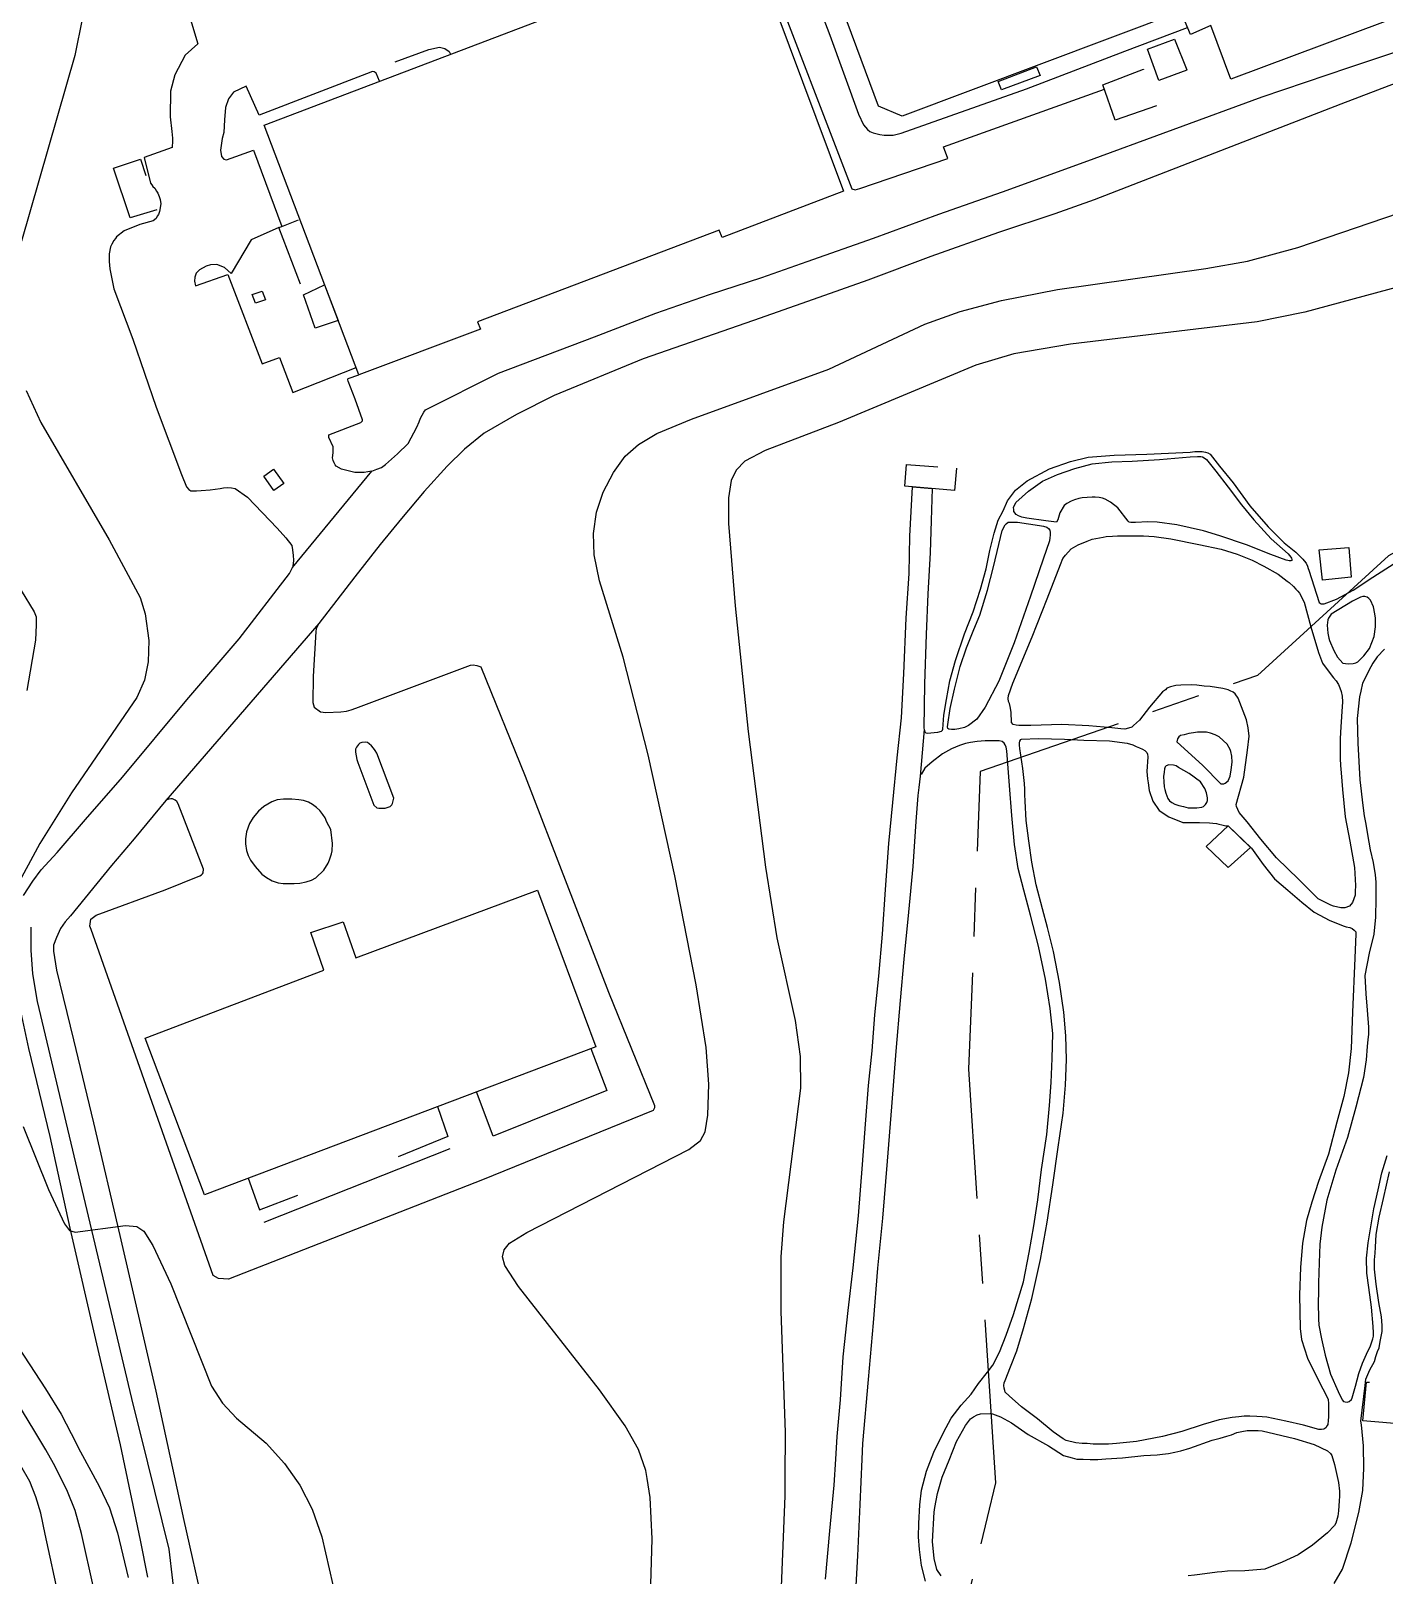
# Model space of a CAD drawing. Header units: millimetres. Extents: x 198785 to 203305, y 542885 to 545889.
# Drawn here: x 200172.5 to 200370.9, y 543938.9 to 544165.3 of the extents above; entities that cross this region are included whole.
import ezdxf

# ---------------------------------------------------------------- set-up
doc = ezdxf.new("R2010")
doc.units = ezdxf.units.MM
doc.linetypes.add('HIDDEN_BULD_25K', pattern=[28.8, 18.4, -10.4])
doc.linetypes.add('HIDDEN_EMD_25K', pattern=[50.97, 33.12, -5.36, 7.13, -5.36])
for name, color, linetype in [('A0013117', 253, 'Continuous'), ('A0013118', 253, 'Continuous'), ('A0023217', 253, 'Continuous'), ('B0014111', 253, 'Continuous'), ('B0014116', 253, 'Continuous'), ('F0017111', 253, 'Continuous'), ('F0017114', 253, 'Continuous'), ('F0047224', 253, 'Continuous'), ('G0018117', 253, 'Continuous')]:
    doc.layers.add(name, color=color, linetype=linetype)

msp = doc.modelspace()

# ---------------------------------------------------------------- linework, layer by layer
at = {"layer": 'A0013117'}
for points in [[(200189.59, 543938.59), (200188.54, 543944.02), (200185.57, 543957.98), (200182.12, 543972.82), (200178.19, 543989.77), (200175.27, 544003.2), (200172.17, 544016.12), (200170.26, 544024.98), (200169.47, 544029.33), (200169.3, 544031.92), (200169.43, 544033.78), (200169.62, 544035.11)], [(200176.2, 544032.39), (200175.78, 544031.27), (200175.76, 544030.4), (200176.2, 544027.57), (200178.69, 544017.36), (200181.64, 544005.19), (200185.5, 543988.71), (200190.78, 543965.88), (200194.88, 543946.89), (200197.77, 543934.08)], [(200176.65, 543935.23), (200174.57, 543944.89), (200173.91, 543947.97), (200173.19, 543950.38), (200172.28, 543952.63), (200170.96, 543954.91), (200168.94, 543957.89), (200166.51, 543961.93), (200163.45, 543967.03), (200160.73, 543971.06), (200159.04, 543973.24), (200157.02, 543974.58), (200155.16, 543975.52), (200153.08, 543976.15), (200150.59, 543976.5), (200134.08, 543977.18), (200133.29, 543975.99), (200132.53, 543966.77), (200131.46, 543953.9)], [(200169.09, 543974.67), (200174.61, 543966.2), (200176.88, 543962.48), (200178.37, 543959.65), (200179.73, 543956.97), (200182.47, 543951.91), (200184, 543948.76), (200185.15, 543945.11), (200186.73, 543938.52)]]:
    msp.add_lwpolyline(points, dxfattribs=at)
at = {"layer": 'A0013118'}
for points in [[(200285.24, 544176.12), (200289.61, 544164.67), (200293.79, 544153.12), (200294.56, 544151.54), (200294.81, 544151.18), (200295.1, 544150.86), (200295.49, 544150.59), (200295.97, 544150.35), (200296.95, 544150.14), (200297.57, 544150.03), (200298.22, 544150.03), (200298.88, 544150.05), (200300.08, 544150.3), (200318.45, 544156.8), (200332.88, 544162.36), (200342.04, 544165.84)], [(200195.57, 544167.95), (200196.93, 544163.44), (200195.08, 544161.76), (200193.54, 544158.88), (200192.93, 544156.5), (200192.89, 544152.74), (200193.13, 544150.56), (200193.21, 544149.59), (200193.23, 544149.22), (200193.16, 544148.2), (200189.05, 544146.77), (200190.01, 544142.99), (200190.17, 544142.74), (200190.34, 544142.52), (200190.63, 544142.25), (200190.86, 544141.82), (200191.05, 544141.53), (200191.28, 544141.06), (200191.43, 544140.61), (200191.5, 544139.94), (200191.3, 544138.83), (200191.23, 544138.56), (200191.17, 544138.38), (200190.96, 544138.17), (200190.81, 544137.82), (200190.36, 544137.49), (200188.45, 544136.91), (200186.13, 544136.01), (200185.02, 544135.1), (200184.84, 544134.9), (200184.6, 544134.56), (200184.32, 544134.06), (200184.13, 544133.67), (200183.92, 544132.62), (200183.92, 544131.49), (200184.02, 544130.45), (200184.64, 544127.48), (200187.39, 544120.1), (200190.84, 544110.13), (200194.55, 544100.27), (200195.27, 544098.48), (200195.59, 544098.07), (200195.89, 544097.89), (200196.38, 544097.87), (200196.76, 544097.87), (200197.42, 544097.94), (200198.76, 544098.02), (200200.19, 544098.23), (200200.68, 544098.33), (200201.28, 544098.38), (200201.85, 544098.33), (200202.39, 544098.24), (200204.2, 544096.93), (200208.55, 544092.38), (200209.86, 544090.99), (200210.72, 544089.84), (200210.83, 544089.25), (200210.92, 544088.41), (200210.95, 544087.69), (200210.92, 544087.17), (200210.82, 544086.65)], [(200171.36, 544038.56), (200172.74, 544040.66), (200173.96, 544042.29), (200176.3, 544044.86), (200180.48, 544049.69), (200185.91, 544055.87), (200195.34, 544067.22), (200203, 544076.19), (200210.35, 544085.74), (200210.82, 544086.65), (200222.46, 544100.74), (200223.18, 544101.06), (200223.86, 544101.29), (200224.46, 544101.73), (200226.19, 544103.31), (200227.78, 544104.84), (200229.06, 544107.19), (200229.38, 544107.99), (200229.59, 544108.53), (200230.05, 544109.4), (200230.3, 544109.76), (200241.04, 544115.15), (200255.11, 544120.45), (200264.1, 544123.95), (200271.96, 544126.67), (200279.64, 544129.17), (200286.27, 544131.49), (200296.01, 544134.95), (200305.58, 544138.44), (200314.91, 544141.73), (200326.89, 544146.05), (200339.92, 544150.85), (200352.99, 544155.66), (200365.71, 544159.96), (200376.42, 544163.53)], [(200387.07, 544163.19), (200364.53, 544154.59), (200328.34, 544140.57), (200322.58, 544138.51), (200314.35, 544135.76), (200304.4, 544132.26), (200295.15, 544128.77), (200287.14, 544125.92), (200278.39, 544122.83), (200262.25, 544117.22), (200249.2, 544111.87), (200243.64, 544109.08), (200238.92, 544106.31), (200236.01, 544103.98), (200233.49, 544101.5), (200230.11, 544097.77), (200226.79, 544093.8), (200223.67, 544090.01), (200219.94, 544085.26), (200214.66, 544078.44), (200192.23, 544052.45), (200187.6, 544046.84), (200184.29, 544042.92), (200178.24, 544035.56), (200177.47, 544034.68), (200176.79, 544033.7), (200176.2, 544032.39)], [(200222.46, 544100.74), (200221.86, 544100.64), (200221.34, 544100.57), (200220.97, 544100.55), (200219.93, 544100.55), (200218.01, 544101.04), (200217.21, 544101.51), (200217.06, 544101.71), (200216.91, 544102), (200216.79, 544102.32), (200216.69, 544102.7), (200216.79, 544103.44), (200216.8, 544103.84), (200216.8, 544104.13), (200216.77, 544104.31), (200216.12, 544105.71), (200216.12, 544106.11), (200220.85, 544107.89), (200221.07, 544108.12), (200221.08, 544108.28), (200219.99, 544111.33), (200218.97, 544113.95), (200218.92, 544114.13), (200218.92, 544114.25), (200218.97, 544114.34), (200220.55, 544114.87)], [(200303.41, 544062.9), (200303.51, 544062.53), (200303.66, 544062.4), (200303.86, 544062.36), (200305.44, 544062.48), (200305.98, 544062.62), (200306.11, 544062.78), (200306.18, 544062.92), (200306.3, 544064.98), (200306.7, 544067.27), (200307.2, 544070.02), (200308.04, 544073.02), (200309.33, 544076.92), (200310.64, 544080.13), (200311.67, 544083.45), (200312.5, 544086.42), (200313.06, 544089.14), (200313.69, 544091.66), (200314.3, 544093.57), (200315.02, 544094.96), (200315.66, 544096.39), (200316.82, 544097.99), (200318.53, 544099.33), (200321.83, 544101.09), (200324.91, 544102.18), (200327.49, 544102.81), (200331.3, 544103.09), (200336.07, 544103.24), (200342.43, 544103.57), (200343.13, 544103.65), (200343.65, 544103.65), (200344.21, 544103.63), (200344.7, 544103.57), (200345.01, 544103.46), (200345.35, 544103.26), (200346.76, 544101.48), (200348.76, 544099.05), (200351.19, 544095.66), (200353.85, 544092.62), (200356.23, 544090.26), (200357.93, 544088.88), (200358.97, 544087.84), (200359.15, 544087.62), (200359.42, 544087.25), (200359.62, 544086.85), (200359.76, 544086.48), (200359.84, 544086.26), (200361.37, 544081.5), (200361.49, 544081.4), (200361.65, 544081.31), (200362.07, 544081.31), (200363.87, 544082), (200366.32, 544083.31), (200369.24, 544085.24), (200372.34, 544087.24)], [(200357.2, 544087.6), (200356.94, 544087.6), (200356.78, 544087.65), (200356.52, 544087.72), (200354.25, 544088.52), (200350.71, 544089.95), (200346.78, 544091.29), (200344.38, 544091.99), (200340.48, 544092.87), (200337.61, 544093.3), (200336.25, 544093.34), (200334.42, 544093.22), (200334.02, 544093.22), (200333.75, 544093.25), (200333.48, 544093.3), (200333.33, 544093.42), (200331.84, 544095.4), (200330.75, 544096.22), (200329.98, 544096.66), (200329.56, 544096.81), (200329.09, 544096.89), (200328.51, 544096.93), (200328.06, 544096.93), (200326.62, 544096.86), (200326.1, 544096.76), (200325.49, 544096.57), (200324.97, 544096.34), (200324.37, 544096.03), (200323.95, 544095.73), (200323.31, 544094.66), (200323.01, 544093.62), (200322.83, 544093.3), (200321.26, 544093.5), (200318.48, 544093.89), (200317.74, 544094.04), (200317.24, 544094.2), (200316.92, 544094.41), (200316.58, 544094.84), (200316.56, 544095.13), (200316.55, 544095.41), (200316.87, 544096.18), (200318.75, 544097.85), (200320.79, 544099.31), (200322.97, 544100.28), (200325.51, 544101.15), (200328.08, 544101.84), (200330.93, 544102.11), (200333.95, 544102.25), (200337.93, 544102.47), (200342.45, 544102.85), (200343.52, 544102.89), (200344.02, 544102.89), (200344.22, 544102.87), (200344.51, 544102.72), (200344.81, 544102.47), (200346.21, 544100.74), (200348, 544098.41), (200349.95, 544095.82), (200351.75, 544093.62), (200354.3, 544090.85), (200356.8, 544088.62), (200357.19, 544088.17), (200357.29, 544088.02), (200357.35, 544087.82), (200357.34, 544087.65), (200357.2, 544087.6)], [(200288.99, 543938.31), (200289.62, 543945.36), (200290.24, 543952.09), (200290.48, 543955.88), (200290.68, 543959.23), (200291.15, 543964.6), (200291.58, 543970.89), (200292.29, 543977.67), (200293.01, 543983.95), (200293.78, 543991.59), (200294.38, 543999.08), (200294.83, 544005.03), (200295.28, 544010.69), (200295.8, 544015.78), (200296.19, 544021.05), (200296.77, 544026.71), (200297.33, 544032.87), (200297.78, 544039.43), (200298.26, 544046.18), (200298.85, 544052.17), (200299.47, 544058.73), (200300.12, 544064.59), (200300.47, 544071.09), (200300.81, 544079.21), (200301.21, 544085.76), (200301.33, 544091.21), (200301.73, 544098.44), (200304.63, 544098.2), (200304.46, 544093.52), (200304.33, 544088.77), (200303.98, 544082.78), (200303.74, 544076.8), (200303.49, 544069.58), (200303.39, 544063.09), (200303.41, 544062.9), (200302.85, 544056.05), (200302.65, 544054.37), (200302.52, 544053.18), (200302.22, 544049.4), (200301.76, 544042.81), (200301.16, 544036.12), (200300.44, 544029.21), (200299.91, 544023.15), (200299.27, 544015.71), (200298.62, 544007.55), (200298.01, 543999.6), (200297.33, 543991.21), (200296.59, 543983.89), (200295.95, 543975.86), (200295.2, 543967.55), (200294.41, 543958.19), (200294.31, 543955.9), (200294.01, 543949.26), (200293.65, 543941.7), (200293.13, 543932.09)], [(200307.94, 544062.89), (200307.44, 544062.89), (200307.03, 544062.91), (200306.9, 544063.03), (200306.85, 544063.26), (200306.88, 544063.6), (200307.23, 544065.96), (200307.89, 544068.82), (200308.71, 544072.11), (200309.65, 544074.86), (200310.72, 544077.53), (200311.58, 544079.64), (200312.74, 544083.29), (200313.59, 544086.75), (200314.4, 544089.99), (200314.87, 544092.07), (200315.3, 544092.91), (200315.44, 544093.04), (200315.76, 544093.26), (200316.06, 544093.28), (200317.13, 544093.29), (200320.32, 544092.79), (200320.93, 544092.71), (200321.41, 544092.55), (200321.66, 544092.37), (200321.87, 544092.1), (200321.93, 544091.75), (200321.93, 544091.4), (200321.88, 544090.99), (200321.8, 544090.54), (200320.86, 544087.85), (200319.03, 544082.45), (200316.62, 544075.58), (200314.4, 544069.96), (200312.4, 544066.17), (200311.16, 544064.4), (200309.95, 544063.45), (200309.33, 544063.16), (200308.51, 544062.96), (200307.94, 544062.89)], [(200365.12, 544036.72), (200364.51, 544036.72), (200363.44, 544036.97), (200363.07, 544037.1), (200361.22, 544038.06), (200358.35, 544040.88), (200355.11, 544044.05), (200352.78, 544046.82), (200350.81, 544049.34), (200349.64, 544050.71), (200349.24, 544051.59), (200349.18, 544051.86), (200350.29, 544055.88), (200350.86, 544059.83), (200351.11, 544061.88), (200350.94, 544063.12), (200350.71, 544064.29), (200349.48, 544067.48), (200349.05, 544068.12), (200348.74, 544068.37), (200348.31, 544068.57), (200348.02, 544068.71), (200347.22, 544068.91), (200345.39, 544069.18), (200344.5, 544069.24), (200343.41, 544069.4), (200342.6, 544069.41), (200341.06, 544069.39), (200340.35, 544069.33), (200339.53, 544069.14), (200339.03, 544068.94), (200338.82, 544068.72), (200338.39, 544068.39), (200336.49, 544066.15), (200335, 544064.27), (200334.13, 544063.45), (200333.87, 544063.23), (200333.4, 544063.07), (200332.85, 544062.95), (200332.25, 544062.96), (200330.94, 544063.15), (200327.6, 544063.43), (200323.64, 544063.6), (200319.05, 544063.45), (200317.31, 544063.46), (200316.9, 544063.51), (200316.5, 544063.62), (200316.25, 544063.92), (200316.18, 544065.43), (200316.06, 544066.27), (200315.96, 544066.67), (200315.81, 544067.01), (200315.74, 544067.44), (200315.78, 544067.88), (200316.45, 544069.67), (200319.28, 544076.46), (200321.48, 544082.03), (200323.41, 544087.08), (200323.78, 544087.96), (200324.15, 544088.46), (200325.01, 544089.35), (200326.01, 544089.95), (200327.34, 544090.49), (200328.09, 544090.78), (200329.69, 544091.08), (200330.14, 544091.16), (200331.03, 544091.25), (200331.8, 544091.26), (200333.63, 544091.28), (200335.6, 544091.27), (200337.16, 544091.18), (200339.59, 544090.85), (200343.7, 544090.03), (200346.99, 544089.32), (200349.31, 544088.6), (200351.54, 544087.71), (200353.26, 544086.85), (200355.35, 544085.66), (200356.66, 544084.64), (200356.93, 544084.42), (200357.59, 544083.83), (200357.94, 544083.48), (200358.21, 544083.18), (200358.48, 544082.88), (200359.17, 544081.55), (200360.11, 544077.96), (200361.23, 544074.17), (200361.82, 544072.61), (200362.69, 544071.48), (200363.45, 544070.47), (200363.83, 544070.04), (200364.17, 544069.47), (200364.37, 544069), (200364.59, 544068.43), (200364.71, 544067.77), (200364.79, 544066.92), (200364.69, 544065.52), (200364.46, 544062.48), (200364.44, 544061.46), (200364.42, 544060.12), (200364.44, 544058.62), (200364.49, 544057.58), (200364.59, 544056.54), (200364.78, 544054.06), (200365.18, 544050.1), (200365.85, 544046.52), (200366.53, 544042.66), (200366.68, 544040.03), (200366.64, 544039.12), (200366.61, 544038.58), (200366.24, 544037.52), (200365.81, 544036.99), (200365.12, 544036.72)], [(200368.07, 544082.38), (200367.73, 544082.36), (200367.41, 544082.3), (200366.24, 544081.71), (200363.1, 544079.78), (200362.71, 544079.22), (200362.61, 544078.94), (200362.54, 544078.2), (200362.64, 544077.03), (200362.78, 544076.29), (200362.85, 544075.93), (200363.48, 544074.47), (200364.02, 544073.48), (200364.84, 544072.63), (200365.58, 544072.51), (200366.32, 544072.54), (200366.71, 544072.68), (200367.03, 544072.81), (200367.7, 544073.48), (200367.92, 544073.7), (200368.74, 544074.76), (200369.39, 544076.54), (200369.59, 544077.92), (200369.63, 544078.71), (200369.59, 544079.19), (200369.49, 544079.85), (200369.34, 544080.89), (200368.9, 544081.83), (200368.64, 544082.1), (200368.38, 544082.3), (200368.07, 544082.38)], [(200214.66, 544078.44), (200214.46, 544078.02), (200214.29, 544077.64), (200214.24, 544077.25), (200213.84, 544070.65), (200213.8, 544066.83), (200213.99, 544066.17), (200214.91, 544065.45), (200215.68, 544065.35), (200217.9, 544065.45), (200218.72, 544065.57), (200219.41, 544065.77), (200220.12, 544065.99), (200236.93, 544072.3), (200237.29, 544072.34), (200237.86, 544072.29), (200238.43, 544072.09), (200244.93, 544056.04), (200257.13, 544024.35), (200263.91, 544007.76), (200263.89, 544007.4), (200263.7, 544007.03), (200238.67, 543996.84), (200201.45, 543982.3), (200199.98, 543982.36), (200199.18, 543982.84), (200181.27, 544033.55), (200181.11, 544034.03), (200181.25, 544035.06), (200182.01, 544035.65), (200192.16, 544039.39), (200197.24, 544041.43), (200197.47, 544041.59), (200197.61, 544041.71), (200197.71, 544041.87), (200197.75, 544042.42), (200194.04, 544052), (200193.85, 544052.3), (200193.62, 544052.53), (200193.21, 544052.73), (200192.97, 544052.72), (200192.7, 544052.69), (200192.39, 544052.55), (200192.23, 544052.45)], [(200370.91, 544074.66), (200369.84, 544073.55), (200369.23, 544072.6), (200368.91, 544072.06), (200367.72, 544069.67), (200367.45, 544068.52), (200367.25, 544067.69), (200366.9, 544064.49), (200367.04, 544060.86), (200367.32, 544055.51), (200367.73, 544051.76), (200367.96, 544050.22), (200368.2, 544048.98), (200368.45, 544047.48), (200368.85, 544045.22), (200369.27, 544043.37), (200369.56, 544041.59), (200369.64, 544040.5), (200369.68, 544039.31), (200369.68, 544038.12), (200369.59, 544035.35), (200369.36, 544032.88), (200368.69, 544030.08), (200368.07, 544026.82), (200368.17, 544024.1), (200368.39, 544021.72), (200368.59, 544019.22), (200368.56, 544018.18), (200368.47, 544017.45), (200368.41, 544016.41), (200368.22, 544014.45), (200367.85, 544011.83), (200366.71, 544007.48), (200365.49, 544003.05), (200363.79, 543998.28), (200362.49, 543993.85), (200361.76, 543989.92), (200361.45, 543987.41), (200361.33, 543984.69), (200361.25, 543981.73), (200361.23, 543980.37), (200361.21, 543978.86), (200361.25, 543976.46), (200361.28, 543975.54), (200361.67, 543973.54), (200362.23, 543971.14), (200363.03, 543968.34), (200364.14, 543965.79), (200364.71, 543964.6), (200364.91, 543964.33), (200365.18, 543964.28), (200365.46, 543964.26), (200365.75, 543964.34), (200366.07, 543964.66), (200366.2, 543964.88), (200366.69, 543966.58), (200367.17, 543968.47), (200367.71, 543969.98), (200368.31, 543971.31), (200368.87, 543972.52), (200369.04, 543972.96), (200369.2, 543973.54), (200369.3, 543973.93), (200369.32, 543974.43), (200369.27, 543975.36), (200369.04, 543978.16), (200368.61, 543981.06), (200368.36, 543983.14), (200368.31, 543985.34), (200368.55, 543987.59), (200369.37, 543992.58), (200369.99, 543995.38), (200370.54, 543997.88), (200371.33, 544000.4)], [(200343.51, 544062.48), (200342.91, 544062.4), (200342.24, 544062.3), (200341.55, 544062.11), (200341.04, 544061.98), (200340.76, 544061.81), (200340.56, 544061.53), (200340.46, 544061.07), (200344.29, 544057.62), (200346.95, 544054.92), (200347.39, 544054.93), (200347.59, 544055), (200348, 544055.37), (200348.28, 544056.02), (200348.46, 544056.95), (200348.58, 544058.07), (200348.53, 544058.96), (200348.41, 544059.67), (200348.3, 544059.93), (200347.88, 544060.74), (200346.68, 544061.81), (200346.1, 544062.08), (200345.41, 544062.32), (200344.82, 544062.47), (200344.25, 544062.48), (200343.51, 544062.48)], [(200221.46, 544061), (200220.99, 544060.99), (200220.69, 544060.87), (200220.47, 544060.68), (200220.18, 544060.3), (200220.05, 544060), (200220.05, 544059.56), (200220.25, 544058.47), (200220.39, 544058.05), (200222.75, 544051.77), (200223.19, 544051.39), (200223.46, 544051.35), (200223.81, 544051.35), (200224.38, 544051.37), (200225.14, 544051.6), (200225.37, 544051.84), (200225.49, 544052.02), (200225.69, 544052.8), (200223.16, 544059.39), (200222.92, 544059.8), (200222.7, 544060.13), (200222.38, 544060.48), (200222.05, 544060.79), (200221.81, 544060.99), (200221.46, 544061)], [(200303.63, 543938.01), (200303.03, 543940.3), (200302.74, 543942.65), (200302.61, 543944.51), (200302.64, 543946.47), (200302.79, 543949.19), (200303.06, 543951.34), (200303.76, 543954.13), (200304.87, 543956.91), (200306.28, 543959.8), (200307.41, 543961.92), (200308.87, 543963.81), (200310.31, 543965.44), (200311.42, 543967), (200312.74, 543968.63), (200313.48, 543969.69), (200314.49, 543971.57), (200315.44, 543974.07), (200316.53, 543977.08), (200317.99, 543981.88), (200318.83, 543986.19), (200319.52, 543990.12), (200320.12, 543993.93), (200320.62, 543998.34), (200321.41, 544003.48), (200321.8, 544007.73), (200322.05, 544011.12), (200322.22, 544014.63), (200322.3, 544018.29), (200321.93, 544021.96), (200321.21, 544026.26), (200320.18, 544031.09), (200319.02, 544035.66), (200318.05, 544039.33), (200317.22, 544042.49), (200316.69, 544046.03), (200316.3, 544050.26), (200315.96, 544054.66), (200315.54, 544059.76), (200315.46, 544060.28), (200315.31, 544060.65), (200315.16, 544060.89), (200314.89, 544061.12), (200314.42, 544061.21), (200312.39, 544061.22), (200311.21, 544061.1), (200310.24, 544060.99), (200309.5, 544060.82), (200308.59, 544060.55), (200307.43, 544060.06), (200306.11, 544059.31), (200304.61, 544058.16), (200303.52, 544057.19), (200303, 544056.29)], [(200347.68, 544048.77), (200348.02, 544048.78), (200351.42, 544045.5), (200353.15, 544043.07), (200354.81, 544041), (200356.78, 544039.31), (200358.83, 544037.58), (200360.64, 544036.09), (200362.92, 544034.88), (200365.02, 544034.04), (200365.29, 544033.97), (200365.84, 544033.86), (200366.18, 544033.7), (200366.47, 544033.47), (200366.72, 544033.2), (200366.75, 544032.93), (200366.6, 544029.37), (200366.25, 544021.43), (200366.02, 544016.1), (200365.63, 544012.55), (200364.99, 544009.06), (200363.94, 544005.29), (200362.7, 544000.62), (200361.25, 543996.61), (200360.28, 543993.59), (200359.51, 543990.9), (200358.89, 543987.54), (200358.59, 543983.98), (200358.49, 543979.97), (200358.57, 543975.07), (200358.77, 543973.46), (200359.65, 543970.71), (200361.48, 543966.96), (200362.28, 543965.49), (200362.65, 543964.65), (200362.74, 543964.06), (200362.74, 543962.97), (200362.74, 543962.11), (200362.69, 543961.58), (200362.62, 543960.96), (200362.5, 543960.84), (200362.32, 543960.47), (200362.05, 543960.3), (200361.71, 543960.22), (200361.31, 543960.22), (200359.06, 543960.87), (200356.48, 543961.46), (200354.61, 543961.83), (200353.66, 543962.04), (200352.99, 543962.09), (200352.21, 543962.16), (200351.17, 543962.21), (200350.37, 543962.18), (200349.56, 543962.11), (200348.57, 543961.98), (200346.67, 543961.67), (200344.32, 543960.98), (200341.22, 543959.96), (200338.4, 543959.19), (200334.57, 543958.48), (200331.63, 543958.2), (200330.46, 543958.09), (200329.34, 543958.09), (200328.21, 543958.09), (200327.34, 543958.18), (200326.6, 543958.19), (200325.66, 543958.28), (200324.23, 543958.63), (200323.83, 543958.85), (200322.35, 543959.92), (200320.07, 543961.79), (200317.68, 543963.56), (200315.91, 543965.19), (200315.33, 543965.73), (200315.28, 543965.95), (200315.15, 543966.3), (200315.12, 543966.69), (200315.17, 543967.07), (200315.33, 543967.41), (200316.11, 543969.42), (200317.03, 543971.79), (200318.02, 543975.05), (200319.21, 543979.46), (200320.5, 543985.18), (200321.47, 543990.62), (200322.28, 543996.13), (200323.06, 544001.62), (200323.79, 544006.62), (200324.17, 544010.72), (200324.3, 544014.51), (200324.2, 544017.95), (200323.92, 544021.43), (200323.26, 544025.79), (200322.41, 544030.35), (200321.5, 544033.85), (200320.76, 544036.59), (200319.85, 544040.12), (200319.24, 544043.45), (200318.77, 544046.55), (200318.41, 544049.53), (200318.22, 544052.39), (200318.19, 544053.34), (200318.17, 544054.14), (200318.14, 544054.94), (200317.9, 544057.16), (200317.48, 544060.1), (200317.43, 544060.59), (200317.41, 544060.93), (200317.47, 544061.17), (200317.59, 544061.4), (200317.68, 544061.45), (200320.19, 544061.58), (200323.99, 544061.44), (200326.84, 544061.3), (200330.63, 544061.23), (200333.22, 544060.87), (200334.05, 544060.62), (200334.53, 544060.39), (200335.02, 544060.2), (200335.44, 544060.02), (200335.78, 544059.78), (200336.06, 544059.5), (200336.2, 544059.25), (200336.21, 544058.88), (200336.08, 544056.74), (200336.13, 544056.21), (200336.18, 544055.67), (200336.26, 544055.08), (200336.41, 544053.96), (200336.97, 544052.36), (200337.91, 544050.99), (200339.29, 544050.07), (200341.35, 544049.26), (200342.98, 544049.23), (200343.8, 544049.23), (200345.26, 544049.18), (200345.77, 544049.13), (200346.32, 544049.08), (200346.65, 544049.01), (200347.07, 544048.91), (200347.68, 544048.77)], [(200339.3, 544057.7), (200338.9, 544057.57), (200338.78, 544057.41), (200338.68, 544057.1), (200338.6, 544056.64), (200338.54, 544056), (200338.56, 544055.23), (200338.61, 544054.49), (200338.71, 544054.06), (200338.85, 544053.54), (200339.15, 544052.78), (200339.4, 544052.43), (200339.75, 544052.16), (200340.21, 544051.93), (200340.76, 544051.74), (200341.47, 544051.57), (200342.14, 544051.42), (200342.78, 544051.39), (200343.43, 544051.41), (200344.15, 544051.47), (200344.37, 544051.59), (200344.69, 544051.88), (200344.87, 544052.18), (200344.96, 544052.48), (200344.96, 544052.85), (200344.84, 544053.59), (200344.6, 544054.24), (200343.93, 544055.2), (200342.27, 544056.41), (200340.73, 544057.33), (200340.36, 544057.55), (200339.97, 544057.63), (200339.3, 544057.7)], [(200210.71, 544052.68), (200209.48, 544052.67), (200208.59, 544052.56), (200207.76, 544052.27), (200206.6, 544051.57), (200205.83, 544050.91), (200205.03, 544049.98), (200204.5, 544049.08), (200204.06, 544047.9), (200203.91, 544046.85), (200203.91, 544046.11), (200204.05, 544045.13), (200204.29, 544044.43), (200204.65, 544043.7), (200205.34, 544042.77), (200206.3, 544041.69), (200206.98, 544041.2), (200207.84, 544040.71), (200208.69, 544040.41), (200209.43, 544040.29), (200210.28, 544040.29), (200211.08, 544040.29), (200211.9, 544040.35), (200212.82, 544040.54), (200213.59, 544040.77), (200214.24, 544041.13), (200215.41, 544042.26), (200216.03, 544043.29), (200216.23, 544043.78), (200216.39, 544044.19), (200216.53, 544044.63), (200216.62, 544045.1), (200216.67, 544046.19), (200216.43, 544048.23), (200215.86, 544049.31), (200215.59, 544049.92), (200215.27, 544050.4), (200214.8, 544051), (200214.35, 544051.44), (200213.77, 544051.9), (200213.14, 544052.23), (200212.43, 544052.46), (200211.73, 544052.59), (200210.71, 544052.68)], [(200363.56, 543937.64), (200364.78, 543939.76), (200366.04, 543943.6), (200367.18, 543948.05), (200367.77, 543951.3), (200367.9, 543954.59), (200367.83, 543957.83), (200367.55, 543960.91), (200367.48, 543961.48), (200368.1, 543966.7), (200368.2, 543967.6), (200368.76, 543969), (200369.46, 543970.22), (200369.64, 543970.93), (200369.88, 543971.67), (200370.13, 543972.22), (200370.28, 543973.16), (200370.58, 543974.6), (200370.6, 543975.51), (200370.47, 543976.77), (200370.08, 543978.88), (200369.69, 543981.54), (200369.44, 543983.73), (200369.46, 543985.14), (200369.56, 543986.12), (200369.61, 543986.96), (200369.71, 543988.82), (200370.13, 543991.37), (200370.8, 543994.09), (200371.64, 543998.04)], [(200305.92, 543938.77), (200305.3, 543939.73), (200304.89, 543941.32), (200304.67, 543943.84), (200304.91, 543948.1), (200304.99, 543948.79), (200305.39, 543950.87), (200306.05, 543953.24), (200307.09, 543955.76), (200308.16, 543958.48), (200309.49, 543960.81), (200310.24, 543961.8), (200310.66, 543962.12), (200311.2, 543962.4), (200311.7, 543962.56), (200313.11, 543962.59), (200313.43, 543962.52), (200314.64, 543962.1), (200316.22, 543961.2), (200318.67, 543959.52), (200321.64, 543957.86), (200323.84, 543956.45), (200325.13, 543956.08), (200325.84, 543955.91), (200326.76, 543955.88), (200327.75, 543955.86), (200328.88, 543955.86)], [(200328.88, 543955.86), (200330.07, 543955.93), (200332.53, 543956.11), (200335.62, 543956.45), (200337.62, 543956.54), (200338.36, 543956.64), (200339.25, 543956.74), (200340.17, 543956.9), (200341.06, 543957.12), (200342.39, 543957.49), (200345.68, 543958.69), (200346.84, 543958.99), (200347.79, 543959.26), (200348.48, 543959.46), (200349.29, 543959.79), (200349.99, 543959.96), (200350.81, 543960.1), (200351.69, 543960.1), (200352.42, 543960.1), (200353, 543960.05), (200357.75, 543958.94), (200360.6, 543958.02), (200362.56, 543957.09), (200363.03, 543956.74), (200363.19, 543956.41), (200363.61, 543955.11), (200364.19, 543952.48), (200364.33, 543951.22), (200364.33, 543950.45), (200364.26, 543949.76), (200364.19, 543948.33), (200364.09, 543947.51), (200363.78, 543946.5), (200363.59, 543946.18), (200362.57, 543945.09), (200360.37, 543943.28), (200358.25, 543941.87), (200355.94, 543940.78), (200353.4, 543939.77), (200350.47, 543939.5), (200347.9, 543939.45), (200347.07, 543939.38), (200346.39, 543939.3), (200343.85, 543938.96), (200343.08, 543938.89), (200342.14, 543938.79)]]:
    msp.add_lwpolyline(points, dxfattribs=at)
at = {"layer": 'A0023217'}
for points in [[(200194.49, 543917.19), (200194.34, 543923.61), (200194.19, 543929.76), (200194.04, 543931.72), (200193.81, 543933.51), (200192.74, 543942.68), (200189.59, 543955.35), (200187.24, 543964.78), (200173.43, 544022.99), (200172.76, 544027.05), (200172.5, 544030.52), (200172.5, 544033.91)], [(200194.49, 543917.19), (200189.95, 543920.86), (200184.66, 543924.94), (200184.25, 543925.26), (200182.98, 543929.2), (200181.69, 543936.87), (200179.86, 543945), (200178.96, 543948.36), (200177.83, 543951.14), (200176.01, 543954.8), (200175.75, 543955.27), (200174.66, 543957.28), (200172.91, 543960.18), (200170.56, 543964.06), (200164.91, 543972.87), (200163.12, 543975.86), (200161.43, 543978.68)]]:
    msp.add_lwpolyline(points, dxfattribs=at)
at = {"layer": 'B0014111'}
for points in [[(200279.57, 544174.02), (200291.6, 544141.8), (200273.82, 544135.01), (200273.38, 544136.12), (200237.95, 544122.67), (200238.39, 544121.56), (200220.55, 544114.87), (200206.66, 544151.51), (200277.75, 544178.56)], [(200379.93, 544170.09), (200348.39, 544158.24), (200345.47, 544166.1), (200342.47, 544164.81), (200341.07, 544168.16), (200300.2, 544152.81), (200296.74, 544154.26), (200289.58, 544173.53)], [(200246.76, 544039.3), (200255.28, 544016.35), (200197.89, 543994.66), (200189.22, 544017.61), (200215.43, 544027.59), (200213.52, 544033.14), (200218.26, 544034.68), (200220.11, 544029.41), (200246.76, 544039.3)]]:
    msp.add_lwpolyline(points, dxfattribs=at)
at = {"layer": 'B0014116', "linetype": 'HIDDEN_BULD_25K', "flags": 128}
for points in [[(200341.96, 544159.55), (200337.83, 544158.05), (200336.16, 544162.62), (200340.15, 544164.12), (200341.96, 544159.55)], [(200320.44, 544158.79), (200314.76, 544156.68), (200314.3, 544157.89), (200319.91, 544160.03), (200320.44, 544158.79)], [(200337.51, 544154.35), (200331.44, 544152.24), (200329.62, 544157.43), (200335.58, 544159.73), (200337.51, 544154.35)], [(200190.93, 544139.06), (200187.02, 544137.91), (200184.58, 544145.17), (200188.52, 544146.5), (200190.93, 544139.06)], [(200217.5, 544122.86), (200214.16, 544121.71), (200212.45, 544126.62), (200215.53, 544128.06), (200217.5, 544122.86)], [(200206.87, 544125.86), (200205.38, 544125.4), (200204.92, 544126.66), (200206.39, 544127.17), (200206.87, 544125.86)], [(200209.53, 544098.94), (200208.09, 544097.95), (200206.63, 544100.04), (200208.01, 544101.05), (200209.53, 544098.94)], [(200308.17, 544101.2), (200307.86, 544097.93), (200300.61, 544098.54), (200300.85, 544101.76), (200308.17, 544101.2)], [(200366.06, 544085.23), (200361.82, 544084.77), (200361.35, 544089.25), (200365.72, 544089.58), (200366.06, 544085.23)], [(200351.26, 544045.58), (200348, 544042.63), (200344.78, 544045.72), (200347.99, 544048.77), (200351.26, 544045.58)], [(200374.74, 543966.76), (200374.16, 543960.96), (200367.73, 543961.53), (200368.29, 543967.2), (200374.74, 543966.76)]]:
    msp.add_lwpolyline(points, dxfattribs=at)
at = {"layer": 'F0017111'}
for points, elevation in [([(200180.03, 544167.3), (200178.91, 544161.73), (200171.06, 544134.48)], 40), ([(200373.16, 544127.85), (200359.25, 544124.08), (200352.25, 544122.65), (200324.87, 544119.37), (200316.58, 544117.96), (200310.99, 544116.28), (200290.86, 544107.91), (200280.11, 544103.78), (200277.16, 544102.21), (200275.89, 544100.91), (200275.14, 544099.37), (200274.75, 544096.86), (200274.76, 544093.08), (200275.7, 544081.03), (200277.61, 544062.61), (200280.15, 544042.68), (200281.84, 544032.34), (200284.53, 544020.22), (200285.25, 544014.93), (200285.3, 544010.31), (200282.83, 543990.69), (200282.42, 543985.56), (200282.43, 543977.54), (200283.03, 543959.84), (200282.99, 543953.16)], 60), ([(200171.76, 544112.59), (200173.93, 544107.89), (200183.92, 544090.7), (200188.49, 544082.24), (200189.23, 544079.84), (200189.74, 544075.92), (200189.67, 544072.78), (200189.1, 544070.12), (200188, 544067.55), (200178.42, 544053.6), (200173.77, 544046.15), (200170.05, 544039.25)], 40), ([(200169.1, 544086.4), (200172.96, 544080.15), (200173.22, 544079.39), (200173.22, 544078.22), (200173.14, 544076), (200171.88, 544068.58)], 30), ([(200171.34, 544004.66), (200175.03, 543995.44), (200177.4, 543990.38), (200178.12, 543989.43), (200178.96, 543989.19), (200186.31, 543990.13), (200187.99, 543989.99), (200189.03, 543989.31), (200190.35, 543987.21), (200192.98, 543981.59), (200198.93, 543966.61), (200200.54, 543964.1), (200202.62, 543961.92), (200206.97, 543958.23), (200209.66, 543955.26), (200211.4, 543952.78), (200211.89, 543952.07), (200213.71, 543948.56), (200215.12, 543944.52), (200216.74, 543937.48)], 40), ([(200282.99, 543953.16), (200282.98, 543950.5), (200281.7, 543917.81), (200281.78, 543910.82), (200282.29, 543907.75), (200283.97, 543903.55), (200286.29, 543898.7), (200287.36, 543897.24), (200290.84, 543893.98), (200293.15, 543892.44), (200298.58, 543888.41), (200299.22, 543888.41), (200299.8, 543888.81), (200301.31, 543890.05), (200306.03, 543893.69), (200311.08, 543896.44), (200317.12, 543899.35), (200322.18, 543901.24), (200327.69, 543902.67), (200336.19, 543904.48), (200369.16, 543903.3), (200373.92, 543903.69)], 60)]:
    msp.add_lwpolyline(points, dxfattribs=dict(at, elevation=elevation))
at = {"layer": 'F0017114', "elevation": 50}
for points in [[(200262.83, 543953.05), (200262.64, 543954.25), (200261.53, 543957.3), (200259.6, 543960.76), (200255.85, 543966.05), (200243.97, 543981.22), (200241.95, 543984.3), (200241.62, 543985.58), (200241.86, 543986.58), (200242.64, 543987.54), (200245.19, 543989.14), (200268.91, 544001.28), (200270.66, 544002.64), (200271.33, 544003.9), (200271.7, 544006.31), (200271.84, 544010.87), (200271.47, 544016.26), (200270.01, 544025.44), (200266.87, 544041.43), (200262.95, 544059.18), (200259.3, 544073.47), (200255.84, 544084.7), (200255.04, 544088.48), (200254.95, 544091.61), (200255.38, 544094.75), (200256.36, 544097.67), (200257.87, 544100.59), (200259.59, 544102.95), (200261.53, 544104.69), (200264.22, 544106.28), (200269.33, 544108.39), (200289.43, 544115.73), (200303.55, 544122.31), (200308.71, 544124.19), (200314.79, 544125.8), (200322.96, 544127.38), (200344.74, 544130.46), (200350.86, 544131.54), (200358.23, 544133.55), (200375.26, 544139.39)], [(200262.78, 543917.46), (200263.57, 543944.2), (200263.26, 543950.29), (200262.83, 543953.05)]]:
    msp.add_lwpolyline(points, dxfattribs=at)
at = {"layer": 'F0047224'}
for points in [[(200280.47, 544174.35), (200292.84, 544142.14), (200293.33, 544142.02), (200293.98, 544142.19), (200306.89, 544146.61), (200306.26, 544148.33), (200329.85, 544156.79)], [(200225.87, 544160.78), (200230.82, 544162.57), (200232.39, 544162.95), (200233.13, 544162.76), (200233.8, 544162.3), (200233.98, 544161.9)], [(200223.59, 544157.95), (200223.08, 544159.14), (200222.78, 544159.33), (200222.49, 544159.36), (200222.31, 544159.29), (200205.92, 544152.97), (200204, 544157.22), (200202.14, 544156.33), (200201.45, 544155.35), (200201, 544154.08), (200200.83, 544152.29), (200200.74, 544150.44), (200200.5, 544149.53), (200200.24, 544147.81), (200200.42, 544146.89), (200200.76, 544146.51), (200201.16, 544146.39), (200205.09, 544147.83), (200209.27, 544136.64)], [(200209.27, 544136.64), (200211.7, 544137.61)], [(200208.83, 544136.47), (200204.75, 544134.69), (200201.84, 544129.75), (200200.84, 544130.63), (200199.7, 544131.05), (200198.8, 544131), (200198.16, 544130.8), (200197.19, 544130.3), (200196.68, 544129.8), (200196.49, 544129.2), (200196.46, 544128.6), (200196.6, 544127.92), (200201.31, 544129.6), (200206.39, 544116.48), (200208.89, 544117.43), (200210.86, 544112.3), (200220.13, 544115.97)], [(200208.83, 544136.47), (200209.27, 544136.64)], [(200211.97, 544128.19), (200208.83, 544136.47)], [(200254.56, 544016.09), (200256.9, 544009.93), (200240.24, 544003.25), (200237.79, 544009.75)], [(200232.07, 544007.58), (200233.58, 544003.22), (200226.32, 544000.24)], [(200233.86, 544001.41), (200206.63, 543990.58)], [(200204.33, 543997.1), (200205.98, 543992.44), (200211.61, 543994.6)]]:
    msp.add_lwpolyline(points, dxfattribs=at)
at = {"layer": 'G0018117', "linetype": 'HIDDEN_EMD_25K', "flags": 128}
msp.add_lwpolyline([(201228.22, 544504.22), (201189.63, 544467.48), (201185.99, 544464.01), (201106.27, 544449.51), (201105.74, 544452.47), (201095.9, 544450.67), (201106.86, 544390.19), (201096.99, 544388.51), (201087.13, 544386.83), (201051.66, 544380.77), (201043.77, 544379.42), (201007.75, 544373.28), (201007.32, 544373.2), (200934.9, 544360.84), (200928.84, 544359.81), (200882.09, 544351.83), (200881.73, 544338.57), (200873.73, 544338.76), (200855.55, 544339.19), (200825.77, 544339.88), (200819.71, 544340.02), (200778.92, 544338.87), (200781.82, 544335.63), (200839.29, 544271.25), (200852.59, 544256.36), (200899.28, 544204.07), (200850.24, 544190.16), (200775.36, 544149.11), (200745.42, 544171.93), (200705.87, 544182.47), (200671.15, 544191.45), (200646.03, 544170.27), (200632.45, 544158.52), (200613.45, 544151.17), (200603.35, 544147.6), (200578.37, 544143.37), (200543.54, 544137.47), (200518.14, 544147.88), (200501.98, 544154.11), (200485.84, 544152.04), (200484.03, 544151.79), (200482.7, 544151.6), (200478.2, 544150.9), (200449.46, 544144.93), (200447.83, 544144.6), (200446.73, 544144.37), (200444.53, 544143.9), (200439.82, 544142.89), (200438.18, 544138.17), (200438.1, 544137.95), (200427.88, 544128.09), (200388.52, 544097.85), (200371.53, 544088.36), (200352.29, 544070.81), (200311.63, 544056.73), (200310.71, 544032.52), (200309.94, 544013.09), (200313.87, 543952.41), (200312.68, 543947.33), (200307.93, 543927.88), (200302.74, 543915.25), (200289.59, 543882.29), (200288.97, 543881.37), (200278.01, 543865.28), (200260.28, 543838.66), (200249.52, 543826.1), (200233.36, 543807.17), (200211.65, 543781.83), (200204.03, 543758.76), (200203.24, 543756.19), (200202.28, 543753.03), (200201.83, 543751.54), (200199.97, 543745.47), (200199.53, 543744), (200198.78, 543741.55), (200198.27, 543739.87), (200198.23, 543739.74), (200174.57, 543714.36), (200161.99, 543703.1), (200154.17, 543687.89), (200134.69, 543649.36), (200133.16, 543646.34), (200121.39, 543629.25), (200110.96, 543613.77), (200076.39, 543593.4), (200026.01, 543595.66)], dxfattribs=at)

doc.saveas('drawing.dxf')
